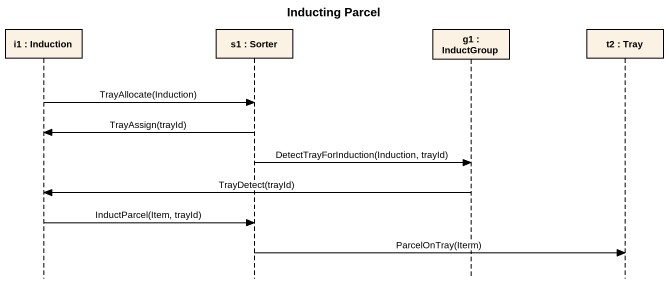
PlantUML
@startuml
title Inducting Parcel
hide footbox
participant "i1 : Induction" as i1
participant "s1 : Sorter" as s1
participant "g1 : InductGroup" as g1
participant "t2 : Tray" as t2

i1 -> s1 : TrayAllocate(Induction)
s1 -> i1 : TrayAssign(trayId)
s1 -> g1 : DetectTrayForInduction(Induction, trayId)
g1 -> i1 : TrayDetect(trayId)
i1 -> s1 : InductParcel(Item, trayId)
s1 -> t2 : ParcelOnTray(Iterm)
@enduml
